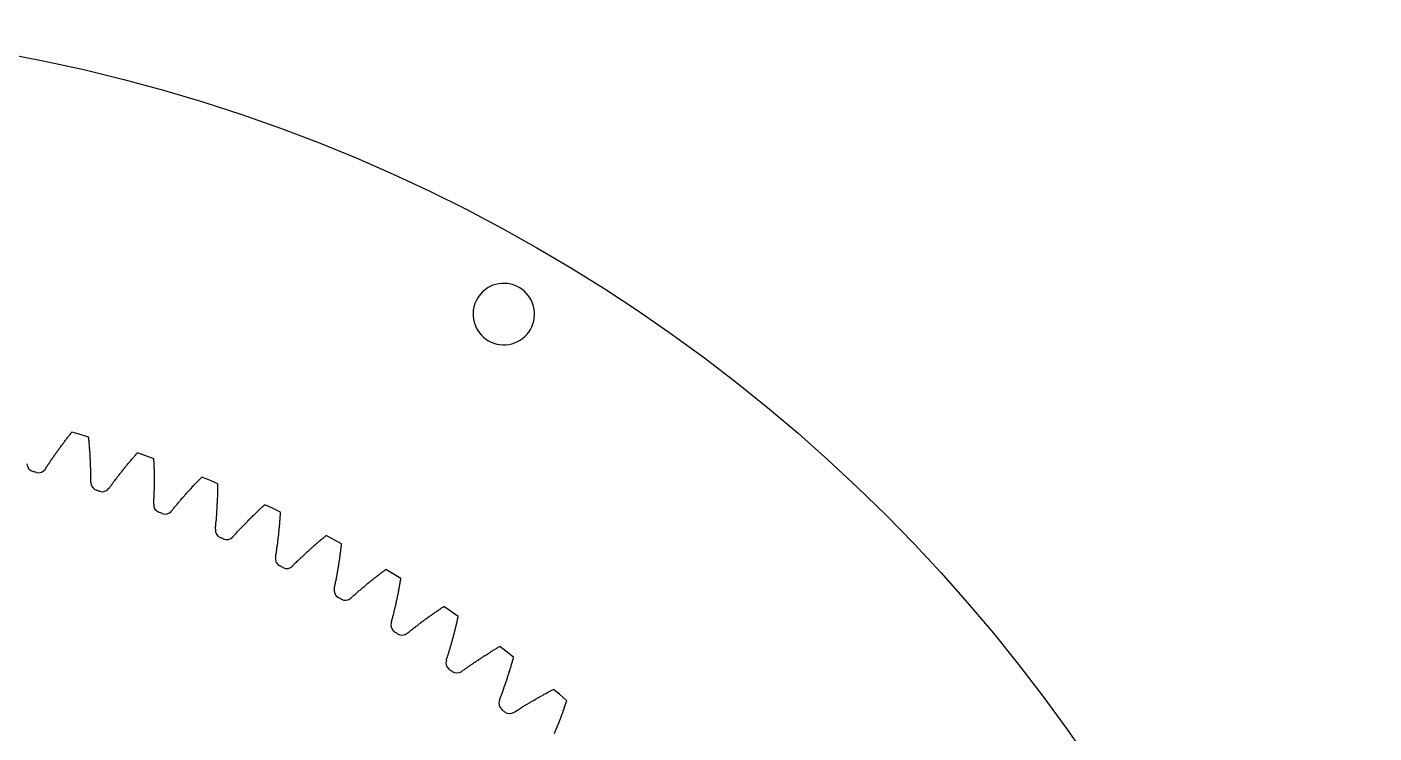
# Model space of a CAD drawing. Header units: inches. Extents: x -337 to 409, y -412 to 336.
# Drawn here: x -175.9 to -66.3, y 278.9 to 336.3 of the extents above; entities that cross this region are included whole.
import ezdxf

# ---------------------------------------------------------------- set-up
doc = ezdxf.new("R2010")
doc.units = ezdxf.units.IN
doc.header["$MEASUREMENT"] = 0

msp = doc.modelspace()

# ---------------------------------------------------------------- linework, layer by layer
at = {"color": 7, "linetype": 'Continuous'}
for p, q in [((-173.05, 302.27), (-173, 302.33)), ((-173, 302.33), (-172.95, 302.39)), ((-172.95, 302.39), (-172.91, 302.45)), ((-172.91, 302.45), (-172.86, 302.51)), ((-172.86, 302.51), (-172.81, 302.57)), ((-172.81, 302.57), (-172.77, 302.63)), ((-172.77, 302.63), (-172.72, 302.7)), ((-172.72, 302.7), (-172.68, 302.76)), ((-172.68, 302.76), (-172.63, 302.82)), ((-172.63, 302.82), (-172.58, 302.88)), ((-172.58, 302.88), (-172.53, 302.94)), ((-172.53, 302.94), (-172.49, 303)), ((-172.49, 303), (-172.44, 303.06)), ((-172.44, 303.06), (-172.39, 303.12)), ((-172.39, 303.12), (-172.34, 303.18)), ((-172.34, 303.18), (-172.3, 303.24)), ((-172.3, 303.24), (-172.25, 303.3)), ((-172.25, 303.3), (-172.2, 303.36)), ((-170.83, 302.88), (-170.84, 302.96)), ((-170.82, 302.81), (-170.83, 302.88)), ((-170.82, 302.73), (-170.82, 302.81)), ((-170.81, 302.65), (-170.82, 302.73)), ((-170.8, 302.58), (-170.81, 302.65)), ((-170.8, 302.5), (-170.8, 302.58)), ((-170.79, 302.42), (-170.8, 302.5)), ((-170.78, 302.35), (-170.79, 302.42)), ((-170.78, 302.27), (-170.78, 302.35)), ((-173.85, 301.14), (-173.8, 301.2)), ((-173.8, 301.2), (-173.76, 301.26)), ((-173.76, 301.26), (-173.72, 301.33)), ((-173.72, 301.33), (-173.67, 301.39)), ((-173.67, 301.39), (-173.63, 301.45)), ((-173.63, 301.45), (-173.59, 301.52)), ((-173.59, 301.52), (-173.54, 301.58)), ((-173.54, 301.58), (-173.5, 301.64)), ((-173.5, 301.64), (-173.45, 301.71)), ((-173.45, 301.71), (-173.41, 301.77)), ((-173.41, 301.77), (-173.36, 301.83)), ((-173.36, 301.83), (-173.32, 301.89)), ((-173.32, 301.89), (-173.27, 301.96)), ((-173.27, 301.96), (-173.23, 302.02)), ((-173.23, 302.02), (-173.18, 302.08)), ((-173.18, 302.08), (-173.14, 302.14)), ((-173.14, 302.14), (-173.09, 302.2)), ((-173.09, 302.2), (-173.05, 302.27)), ((-170.77, 302.19), (-170.78, 302.27)), ((-170.76, 302.12), (-170.77, 302.19)), ((-170.76, 302.04), (-170.76, 302.12)), ((-170.75, 301.96), (-170.76, 302.04)), ((-170.75, 301.89), (-170.75, 301.96)), ((-170.74, 301.81), (-170.75, 301.89)), ((-170.74, 301.73), (-170.74, 301.81)), ((-170.73, 301.66), (-170.74, 301.73)), ((-170.73, 301.58), (-170.73, 301.66)), ((-170.72, 301.5), (-170.73, 301.58)), ((-170.72, 301.43), (-170.72, 301.5)), ((-170.71, 301.35), (-170.72, 301.43)), ((-170.71, 301.27), (-170.71, 301.35)), ((-170.71, 301.19), (-170.71, 301.27)), ((-170.7, 301.12), (-170.71, 301.19)), ((-167.33, 301.15), (-167.28, 301.21)), ((-167.28, 301.21), (-167.23, 301.27)), ((-167.23, 301.27), (-167.18, 301.32)), ((-167.18, 301.32), (-167.13, 301.38)), ((-167.13, 301.38), (-167.08, 301.44)), ((-167.08, 301.44), (-167.03, 301.5)), ((-167.03, 301.5), (-166.98, 301.56)), ((-166.98, 301.56), (-166.93, 301.61)), ((-166.93, 301.61), (-166.87, 301.67)), ((-165.53, 301.12), (-165.53, 301.2)), ((-174.36, 300.37), (-174.32, 300.43)), ((-174.32, 300.43), (-174.27, 300.5)), ((-174.27, 300.5), (-174.23, 300.56)), ((-174.23, 300.56), (-174.19, 300.62)), ((-174.19, 300.62), (-174.15, 300.69)), ((-174.15, 300.69), (-174.11, 300.75)), ((-174.11, 300.75), (-174.06, 300.82)), ((-174.06, 300.82), (-174.02, 300.88)), ((-174.02, 300.88), (-173.98, 300.95)), ((-173.98, 300.95), (-173.93, 301.01)), ((-173.93, 301.01), (-173.89, 301.07)), ((-173.89, 301.07), (-173.85, 301.14)), ((-170.7, 301.04), (-170.7, 301.12)), ((-170.69, 300.96), (-170.7, 301.04)), ((-170.69, 300.89), (-170.69, 300.96)), ((-170.69, 300.81), (-170.69, 300.89)), ((-170.69, 300.73), (-170.69, 300.81)), ((-170.68, 300.66), (-170.69, 300.73)), ((-170.68, 300.58), (-170.68, 300.66)), ((-170.68, 300.5), (-170.68, 300.58)), ((-170.67, 300.43), (-170.68, 300.5)), ((-170.67, 300.35), (-170.67, 300.43)), ((-170.67, 300.27), (-170.67, 300.35)), ((-170.67, 300.19), (-170.67, 300.27)), ((-170.67, 300.12), (-170.67, 300.19)), ((-170.67, 300.04), (-170.67, 300.12)), ((-168.21, 300.08), (-168.16, 300.14)), ((-168.16, 300.14), (-168.11, 300.2)), ((-168.11, 300.2), (-168.07, 300.26)), ((-168.07, 300.26), (-168.02, 300.32)), ((-168.02, 300.32), (-167.97, 300.38)), ((-167.97, 300.38), (-167.92, 300.44)), ((-167.92, 300.44), (-167.87, 300.5)), ((-167.87, 300.5), (-167.82, 300.56)), ((-167.82, 300.56), (-167.78, 300.62)), ((-167.78, 300.62), (-167.73, 300.68)), ((-167.73, 300.68), (-167.68, 300.74)), ((-167.68, 300.74), (-167.63, 300.8)), ((-167.63, 300.8), (-167.58, 300.86)), ((-167.58, 300.86), (-167.53, 300.92)), ((-167.53, 300.92), (-167.48, 300.97)), ((-167.48, 300.97), (-167.43, 301.03)), ((-167.43, 301.03), (-167.38, 301.09)), ((-167.38, 301.09), (-167.33, 301.15)), ((-165.53, 301.04), (-165.53, 301.12)), ((-165.52, 300.97), (-165.53, 301.04)), ((-165.52, 300.89), (-165.52, 300.97)), ((-165.52, 300.81), (-165.52, 300.89)), ((-165.52, 300.74), (-165.52, 300.81)), ((-165.51, 300.66), (-165.52, 300.74)), ((-165.51, 300.58), (-165.51, 300.66)), ((-165.51, 300.51), (-165.51, 300.58)), ((-165.51, 300.43), (-165.51, 300.51)), ((-165.5, 300.35), (-165.51, 300.43)), ((-165.5, 300.27), (-165.5, 300.35)), ((-165.5, 300.2), (-165.5, 300.27)), ((-165.5, 300.12), (-165.5, 300.2)), ((-165.5, 300.04), (-165.5, 300.12)), ((-170.66, 299.96), (-170.67, 300.04)), ((-170.66, 299.89), (-170.66, 299.96)), ((-170.66, 299.81), (-170.66, 299.89)), ((-170.66, 299.73), (-170.66, 299.81)), ((-170.66, 299.66), (-170.66, 299.73)), ((-170.66, 299.58), (-170.66, 299.66)), ((-170.66, 299.5), (-170.66, 299.58)), ((-170.66, 299.43), (-170.66, 299.5)), ((-170.66, 299.35), (-170.66, 299.43)), ((-170.66, 299.27), (-170.66, 299.35)), ((-169.05, 298.98), (-169, 299.04)), ((-169, 299.04), (-168.96, 299.1)), ((-168.96, 299.1), (-168.91, 299.17)), ((-168.91, 299.17), (-168.87, 299.23)), ((-168.87, 299.23), (-168.82, 299.29)), ((-168.82, 299.29), (-168.78, 299.35)), ((-168.78, 299.35), (-168.73, 299.41)), ((-168.73, 299.41), (-168.68, 299.47)), ((-168.68, 299.47), (-168.64, 299.53)), ((-168.64, 299.53), (-168.59, 299.6)), ((-168.59, 299.6), (-168.54, 299.66)), ((-168.54, 299.66), (-168.5, 299.72)), ((-168.5, 299.72), (-168.45, 299.78)), ((-168.45, 299.78), (-168.4, 299.84)), ((-168.4, 299.84), (-168.35, 299.9)), ((-168.35, 299.9), (-168.31, 299.96)), ((-168.31, 299.96), (-168.26, 300.02)), ((-168.26, 300.02), (-168.21, 300.08)), ((-165.5, 299.97), (-165.5, 300.04)), ((-165.5, 299.89), (-165.5, 299.97)), ((-165.5, 299.81), (-165.5, 299.89)), ((-165.5, 299.74), (-165.5, 299.81)), ((-165.5, 299.66), (-165.5, 299.74)), ((-165.49, 299.58), (-165.5, 299.66)), ((-165.5, 299.27), (-165.49, 299.35)), ((-165.5, 299.2), (-165.5, 299.27)), ((-165.5, 299.12), (-165.5, 299.2)), ((-165.5, 299.04), (-165.5, 299.12)), ((-165.5, 298.97), (-165.5, 299.04)), ((-165.49, 299.5), (-165.49, 299.58)), ((-165.49, 299.43), (-165.49, 299.5)), ((-165.49, 299.35), (-165.49, 299.43)), ((-162.34, 298.98), (-162.28, 299.04)), ((-162.28, 299.04), (-162.23, 299.09)), ((-162.23, 299.09), (-162.18, 299.15)), ((-162.18, 299.15), (-162.13, 299.21)), ((-162.13, 299.21), (-162.07, 299.26)), ((-162.07, 299.26), (-162.02, 299.32)), ((-162.02, 299.32), (-161.97, 299.37)), ((-161.97, 299.37), (-161.91, 299.43)), ((-161.91, 299.43), (-161.86, 299.48)), ((-161.86, 299.48), (-161.81, 299.54)), ((-161.81, 299.54), (-161.75, 299.59)), ((-161.75, 299.59), (-161.7, 299.65)), ((-161.7, 299.65), (-161.64, 299.7)), ((-160.33, 299.08), (-160.33, 299.16)), ((-160.33, 299.01), (-160.33, 299.08)), ((-160.33, 298.93), (-160.33, 299.01)), ((-169.18, 298.79), (-169.14, 298.85)), ((-169.14, 298.85), (-169.09, 298.92)), ((-169.09, 298.92), (-169.05, 298.98)), ((-165.53, 297.97), (-165.52, 298.04)), ((-165.53, 297.89), (-165.53, 297.97)), ((-165.52, 298.27), (-165.51, 298.35)), ((-165.52, 298.2), (-165.52, 298.27)), ((-165.52, 298.12), (-165.52, 298.2)), ((-165.52, 298.04), (-165.52, 298.12)), ((-165.51, 298.58), (-165.5, 298.66)), ((-165.51, 298.5), (-165.51, 298.58)), ((-165.51, 298.43), (-165.51, 298.5)), ((-165.51, 298.35), (-165.51, 298.43)), ((-165.5, 298.89), (-165.5, 298.97)), ((-165.5, 298.81), (-165.5, 298.89)), ((-165.5, 298.74), (-165.5, 298.81)), ((-165.5, 298.66), (-165.5, 298.74)), ((-163.36, 297.84), (-163.31, 297.9)), ((-163.31, 297.9), (-163.26, 297.95)), ((-163.26, 297.95), (-163.21, 298.01)), ((-163.21, 298.01), (-163.16, 298.07)), ((-163.16, 298.07), (-163.11, 298.13)), ((-163.11, 298.13), (-163.06, 298.19)), ((-163.06, 298.19), (-163.01, 298.24)), ((-163.01, 298.24), (-162.96, 298.3)), ((-162.96, 298.3), (-162.91, 298.36)), ((-162.91, 298.36), (-162.86, 298.42)), ((-162.86, 298.42), (-162.81, 298.47)), ((-162.81, 298.47), (-162.75, 298.53)), ((-162.75, 298.53), (-162.7, 298.59)), ((-162.7, 298.59), (-162.65, 298.64)), ((-162.65, 298.64), (-162.6, 298.7)), ((-162.6, 298.7), (-162.55, 298.76)), ((-162.55, 298.76), (-162.49, 298.81)), ((-162.49, 298.81), (-162.44, 298.87)), ((-162.44, 298.87), (-162.39, 298.93)), ((-162.39, 298.93), (-162.34, 298.98)), ((-160.36, 298.01), (-160.35, 298.08)), ((-160.36, 297.93), (-160.36, 298.01)), ((-160.36, 297.85), (-160.36, 297.93)), ((-160.35, 298.24), (-160.34, 298.31)), ((-160.35, 298.16), (-160.35, 298.24)), ((-160.35, 298.08), (-160.35, 298.16)), ((-160.34, 298.7), (-160.33, 298.77)), ((-160.34, 298.62), (-160.34, 298.7)), ((-160.34, 298.54), (-160.34, 298.62)), ((-160.34, 298.47), (-160.34, 298.54)), ((-160.34, 298.39), (-160.34, 298.47)), ((-160.34, 298.31), (-160.34, 298.39)), ((-160.33, 298.85), (-160.33, 298.93)), ((-160.33, 298.77), (-160.33, 298.85)), ((-165.55, 297.58), (-165.54, 297.66)), ((-165.55, 297.5), (-165.55, 297.58)), ((-165.54, 297.74), (-165.53, 297.81)), ((-165.54, 297.66), (-165.54, 297.74)), ((-165.53, 297.81), (-165.53, 297.89)), ((-164.1, 296.95), (-164.05, 297.01)), ((-164.05, 297.01), (-164, 297.07)), ((-164, 297.07), (-163.96, 297.13)), ((-163.96, 297.13), (-163.91, 297.19)), ((-163.91, 297.19), (-163.86, 297.25)), ((-163.86, 297.25), (-163.81, 297.31)), ((-163.81, 297.31), (-163.76, 297.37)), ((-163.76, 297.37), (-163.71, 297.43)), ((-163.71, 297.43), (-163.66, 297.48)), ((-163.66, 297.48), (-163.61, 297.54)), ((-163.61, 297.54), (-163.56, 297.6)), ((-163.56, 297.6), (-163.51, 297.66)), ((-163.51, 297.66), (-163.46, 297.72)), ((-163.46, 297.72), (-163.41, 297.78)), ((-163.41, 297.78), (-163.36, 297.84)), ((-160.42, 296.85), (-160.41, 296.93)), ((-160.42, 296.78), (-160.42, 296.85)), ((-160.41, 297.01), (-160.4, 297.08)), ((-160.41, 296.93), (-160.41, 297.01)), ((-160.4, 297.16), (-160.39, 297.24)), ((-160.4, 297.08), (-160.4, 297.16)), ((-160.39, 297.31), (-160.38, 297.39)), ((-160.39, 297.24), (-160.39, 297.31)), ((-160.38, 297.54), (-160.37, 297.62)), ((-160.38, 297.47), (-160.38, 297.54)), ((-160.38, 297.39), (-160.38, 297.47)), ((-160.37, 297.7), (-160.36, 297.77)), ((-160.37, 297.62), (-160.37, 297.7)), ((-160.36, 297.77), (-160.36, 297.85)), ((-157.25, 296.78), (-157.2, 296.83)), ((-157.2, 296.83), (-157.14, 296.89)), ((-157.14, 296.89), (-157.09, 296.94)), ((-157.09, 296.94), (-157.03, 296.99)), ((-157.03, 296.99), (-156.97, 297.05)), ((-156.97, 297.05), (-156.92, 297.1)), ((-156.92, 297.1), (-156.86, 297.15)), ((-156.86, 297.15), (-156.81, 297.2)), ((-156.81, 297.2), (-156.75, 297.26)), ((-156.75, 297.26), (-156.69, 297.31)), ((-156.69, 297.31), (-156.64, 297.36)), ((-156.64, 297.36), (-156.58, 297.41)), ((-156.58, 297.41), (-156.52, 297.46)), ((-155.24, 296.78), (-155.24, 296.85)), ((-160.52, 295.7), (-160.51, 295.78)), ((-160.51, 295.78), (-160.5, 295.86)), ((-160.5, 295.86), (-160.49, 295.93)), ((-160.49, 296.01), (-160.48, 296.09)), ((-160.49, 295.93), (-160.49, 296.01)), ((-160.48, 296.09), (-160.47, 296.16)), ((-160.47, 296.16), (-160.46, 296.24)), ((-160.46, 296.32), (-160.45, 296.39)), ((-160.46, 296.24), (-160.46, 296.32)), ((-160.45, 296.39), (-160.44, 296.47)), ((-160.44, 296.55), (-160.43, 296.62)), ((-160.44, 296.47), (-160.44, 296.55)), ((-160.43, 296.7), (-160.42, 296.78)), ((-160.43, 296.62), (-160.43, 296.7)), ((-158.34, 295.69), (-158.29, 295.75)), ((-158.29, 295.75), (-158.23, 295.8)), ((-158.23, 295.8), (-158.18, 295.86)), ((-158.18, 295.86), (-158.13, 295.91)), ((-158.13, 295.91), (-158.07, 295.97)), ((-158.07, 295.97), (-158.02, 296.02)), ((-158.02, 296.02), (-157.96, 296.08)), ((-157.96, 296.08), (-157.91, 296.13)), ((-157.91, 296.13), (-157.86, 296.19)), ((-157.86, 296.19), (-157.8, 296.24)), ((-157.8, 296.24), (-157.75, 296.3)), ((-157.75, 296.3), (-157.69, 296.35)), ((-157.69, 296.35), (-157.64, 296.4)), ((-157.64, 296.4), (-157.58, 296.46)), ((-157.58, 296.46), (-157.53, 296.51)), ((-157.53, 296.51), (-157.47, 296.57)), ((-157.47, 296.57), (-157.42, 296.62)), ((-157.42, 296.62), (-157.36, 296.67)), ((-157.36, 296.67), (-157.31, 296.73)), ((-157.31, 296.73), (-157.25, 296.78)), ((-155.33, 295.7), (-155.32, 295.78)), ((-155.32, 295.78), (-155.31, 295.85)), ((-155.31, 295.93), (-155.3, 296.01)), ((-155.31, 295.85), (-155.31, 295.93)), ((-155.3, 296.01), (-155.29, 296.08)), ((-155.29, 296.16), (-155.28, 296.24)), ((-155.29, 296.08), (-155.29, 296.16)), ((-155.28, 296.32), (-155.27, 296.39)), ((-155.28, 296.24), (-155.28, 296.32)), ((-155.27, 296.39), (-155.26, 296.47)), ((-155.26, 296.55), (-155.25, 296.62)), ((-155.26, 296.47), (-155.26, 296.55)), ((-155.25, 296.7), (-155.24, 296.78)), ((-155.25, 296.62), (-155.25, 296.7)), ((-160.54, 295.47), (-160.53, 295.55)), ((-160.53, 295.55), (-160.52, 295.63)), ((-160.52, 295.63), (-160.52, 295.7)), ((-159.12, 294.84), (-159.07, 294.9)), ((-159.07, 294.9), (-159.02, 294.96)), ((-159.02, 294.96), (-158.97, 295.01)), ((-158.97, 295.01), (-158.92, 295.07)), ((-158.92, 295.07), (-158.86, 295.13)), ((-158.86, 295.13), (-158.81, 295.18)), ((-158.81, 295.18), (-158.76, 295.24)), ((-158.76, 295.24), (-158.71, 295.3)), ((-158.71, 295.3), (-158.66, 295.35)), ((-158.66, 295.35), (-158.6, 295.41)), ((-158.6, 295.41), (-158.55, 295.47)), ((-158.55, 295.47), (-158.5, 295.52)), ((-158.5, 295.52), (-158.45, 295.58)), ((-158.45, 295.58), (-158.39, 295.63)), ((-158.39, 295.63), (-158.34, 295.69)), ((-155.45, 294.55), (-155.44, 294.63)), ((-155.44, 294.63), (-155.43, 294.71)), ((-155.43, 294.71), (-155.42, 294.78)), ((-155.42, 294.78), (-155.41, 294.86)), ((-155.41, 294.86), (-155.4, 294.94)), ((-155.4, 294.94), (-155.39, 295.01)), ((-155.39, 295.09), (-155.38, 295.17)), ((-155.39, 295.01), (-155.39, 295.09)), ((-155.38, 295.17), (-155.37, 295.24)), ((-155.37, 295.24), (-155.36, 295.32)), ((-155.36, 295.32), (-155.35, 295.39)), ((-155.35, 295.47), (-155.34, 295.55)), ((-155.35, 295.39), (-155.35, 295.47)), ((-155.34, 295.55), (-155.33, 295.62)), ((-155.33, 295.62), (-155.33, 295.7)), ((-152, 294.57), (-151.94, 294.62)), ((-151.94, 294.62), (-151.88, 294.67)), ((-151.88, 294.67), (-151.82, 294.72)), ((-151.82, 294.72), (-151.76, 294.76)), ((-151.76, 294.76), (-151.7, 294.81)), ((-151.7, 294.81), (-151.65, 294.86)), ((-151.65, 294.86), (-151.59, 294.91)), ((-151.59, 294.91), (-151.53, 294.96)), ((-155.59, 293.49), (-155.58, 293.56)), ((-155.58, 293.56), (-155.57, 293.64)), ((-155.57, 293.64), (-155.56, 293.71)), ((-155.56, 293.71), (-155.55, 293.79)), ((-155.55, 293.79), (-155.54, 293.87)), ((-155.54, 293.87), (-155.53, 293.94)), ((-155.53, 293.94), (-155.52, 294.02)), ((-155.52, 294.02), (-155.51, 294.1)), ((-155.51, 294.1), (-155.5, 294.17)), ((-155.5, 294.17), (-155.48, 294.25)), ((-155.48, 294.25), (-155.47, 294.32)), ((-155.47, 294.4), (-155.46, 294.48)), ((-155.47, 294.32), (-155.47, 294.4)), ((-155.46, 294.48), (-155.45, 294.55)), ((-153.21, 293.49), (-153.15, 293.55)), ((-153.15, 293.55), (-153.1, 293.6)), ((-153.1, 293.6), (-153.04, 293.65)), ((-153.04, 293.65), (-152.98, 293.7)), ((-152.98, 293.7), (-152.92, 293.75)), ((-152.92, 293.75), (-152.87, 293.81)), ((-152.87, 293.81), (-152.81, 293.86)), ((-152.81, 293.86), (-152.75, 293.91)), ((-152.75, 293.91), (-152.7, 293.96)), ((-152.7, 293.96), (-152.64, 294.01)), ((-152.64, 294.01), (-152.58, 294.06)), ((-152.58, 294.06), (-152.52, 294.11)), ((-152.52, 294.11), (-152.47, 294.16)), ((-152.47, 294.16), (-152.41, 294.21)), ((-152.41, 294.21), (-152.35, 294.27)), ((-152.35, 294.27), (-152.29, 294.32)), ((-152.29, 294.32), (-152.23, 294.37)), ((-152.23, 294.37), (-152.17, 294.42)), ((-152.17, 294.42), (-152.12, 294.47)), ((-152.12, 294.47), (-152.06, 294.52)), ((-152.06, 294.52), (-152, 294.57)), ((-150.38, 293.44), (-150.37, 293.52)), ((-150.37, 293.52), (-150.36, 293.59)), ((-150.36, 293.59), (-150.35, 293.67)), ((-150.35, 293.67), (-150.34, 293.75)), ((-150.34, 293.75), (-150.33, 293.82)), ((-150.33, 293.82), (-150.32, 293.9)), ((-150.32, 293.9), (-150.31, 293.98)), ((-150.31, 293.98), (-150.3, 294.05)), ((-150.3, 294.05), (-150.29, 294.13)), ((-150.29, 294.21), (-150.28, 294.28)), ((-150.29, 294.13), (-150.29, 294.21)), ((-155.64, 293.18), (-155.63, 293.26)), ((-155.63, 293.26), (-155.62, 293.33)), ((-155.62, 293.33), (-155.61, 293.41)), ((-155.61, 293.41), (-155.59, 293.49)), ((-154.26, 292.48), (-154.2, 292.53)), ((-154.2, 292.53), (-154.15, 292.59)), ((-154.15, 292.59), (-154.1, 292.64)), ((-154.1, 292.64), (-154.04, 292.7)), ((-154.04, 292.7), (-153.99, 292.75)), ((-153.99, 292.75), (-153.93, 292.8)), ((-153.93, 292.8), (-153.88, 292.86)), ((-153.88, 292.86), (-153.82, 292.91)), ((-153.82, 292.91), (-153.77, 292.96)), ((-153.77, 292.96), (-153.71, 293.02)), ((-153.71, 293.02), (-153.66, 293.07)), ((-153.66, 293.07), (-153.6, 293.13)), ((-153.6, 293.13), (-153.55, 293.18)), ((-153.55, 293.18), (-153.49, 293.23)), ((-153.49, 293.23), (-153.43, 293.28)), ((-153.43, 293.28), (-153.38, 293.34)), ((-153.38, 293.34), (-153.32, 293.39)), ((-153.32, 293.39), (-153.26, 293.44)), ((-153.26, 293.44), (-153.21, 293.49)), ((-150.54, 292.38), (-150.53, 292.45)), ((-150.53, 292.45), (-150.51, 292.53)), ((-150.51, 292.53), (-150.5, 292.6)), ((-150.5, 292.6), (-150.49, 292.68)), ((-150.49, 292.68), (-150.48, 292.76)), ((-150.48, 292.76), (-150.47, 292.83)), ((-150.47, 292.83), (-150.46, 292.91)), ((-150.46, 292.91), (-150.44, 292.98)), ((-150.44, 292.98), (-150.43, 293.06)), ((-150.43, 293.06), (-150.42, 293.14)), ((-150.42, 293.14), (-150.41, 293.21)), ((-150.41, 293.21), (-150.4, 293.29)), ((-150.4, 293.29), (-150.39, 293.37)), ((-150.39, 293.37), (-150.38, 293.44)), ((-150.73, 291.32), (-150.72, 291.39)), ((-150.72, 291.39), (-150.7, 291.47)), ((-150.7, 291.47), (-150.69, 291.54)), ((-150.69, 291.54), (-150.67, 291.62)), ((-150.67, 291.62), (-150.66, 291.69)), ((-150.66, 291.69), (-150.64, 291.77)), ((-150.64, 291.77), (-150.63, 291.85)), ((-150.63, 291.85), (-150.62, 291.92)), ((-150.62, 291.92), (-150.6, 292)), ((-150.6, 292), (-150.59, 292.07)), ((-150.59, 292.07), (-150.58, 292.15)), ((-150.58, 292.15), (-150.56, 292.22)), ((-150.56, 292.22), (-150.55, 292.3)), ((-150.55, 292.3), (-150.54, 292.38)), ((-147.83, 291.31), (-147.77, 291.36)), ((-147.77, 291.36), (-147.71, 291.4)), ((-147.71, 291.4), (-147.65, 291.45)), ((-147.65, 291.45), (-147.59, 291.5)), ((-147.59, 291.5), (-147.53, 291.55)), ((-147.53, 291.55), (-147.47, 291.59)), ((-147.47, 291.59), (-147.4, 291.64)), ((-147.4, 291.64), (-147.34, 291.69)), ((-147.34, 291.69), (-147.28, 291.74)), ((-147.28, 291.74), (-147.22, 291.78)), ((-147.22, 291.78), (-147.16, 291.83)), ((-147.16, 291.83), (-147.1, 291.88)), ((-147.1, 291.88), (-147.04, 291.92)), ((-147.04, 291.92), (-146.98, 291.97)), ((-146.98, 291.97), (-146.92, 292.02)), ((-146.92, 292.02), (-146.85, 292.06)), ((-146.85, 292.06), (-146.79, 292.11)), ((-146.79, 292.11), (-146.73, 292.15)), ((-146.73, 292.15), (-146.67, 292.2)), ((-145.48, 291.3), (-145.47, 291.38)), ((-145.47, 291.38), (-145.46, 291.46)), ((-150.87, 290.64), (-150.86, 290.71)), ((-150.86, 290.71), (-150.84, 290.79)), ((-150.84, 290.79), (-150.82, 290.86)), ((-150.82, 290.86), (-150.81, 290.94)), ((-150.81, 290.94), (-150.79, 291.01)), ((-150.79, 291.01), (-150.78, 291.09)), ((-150.78, 291.09), (-150.76, 291.17)), ((-150.76, 291.17), (-150.75, 291.24)), ((-150.75, 291.24), (-150.73, 291.32)), ((-149.13, 290.22), (-149.07, 290.27)), ((-149.07, 290.27), (-149.01, 290.32)), ((-149.01, 290.32), (-148.95, 290.37)), ((-148.95, 290.37), (-148.89, 290.42)), ((-148.89, 290.42), (-148.84, 290.47)), ((-148.84, 290.47), (-148.78, 290.52)), ((-148.78, 290.52), (-148.72, 290.57)), ((-148.72, 290.57), (-148.66, 290.62)), ((-148.66, 290.62), (-148.6, 290.67)), ((-148.6, 290.67), (-148.54, 290.72)), ((-148.54, 290.72), (-148.48, 290.77)), ((-148.48, 290.77), (-148.42, 290.82)), ((-148.42, 290.82), (-148.37, 290.87)), ((-148.37, 290.87), (-148.31, 290.92)), ((-148.31, 290.92), (-148.25, 290.97)), ((-148.25, 290.97), (-148.19, 291.02)), ((-148.19, 291.02), (-148.13, 291.07)), ((-148.13, 291.07), (-148.07, 291.12)), ((-148.07, 291.12), (-148.01, 291.16)), ((-148.01, 291.16), (-147.95, 291.21)), ((-147.95, 291.21), (-147.89, 291.26)), ((-147.89, 291.26), (-147.83, 291.31)), ((-145.69, 290.17), (-145.68, 290.24)), ((-145.68, 290.24), (-145.66, 290.32)), ((-145.66, 290.32), (-145.65, 290.4)), ((-145.65, 290.4), (-145.63, 290.47)), ((-145.63, 290.47), (-145.62, 290.55)), ((-145.62, 290.55), (-145.6, 290.62)), ((-145.6, 290.62), (-145.59, 290.7)), ((-145.59, 290.7), (-145.57, 290.77)), ((-145.57, 290.77), (-145.56, 290.85)), ((-145.56, 290.85), (-145.55, 290.92)), ((-145.55, 290.92), (-145.53, 291)), ((-145.53, 291), (-145.52, 291.08)), ((-145.52, 291.08), (-145.51, 291.15)), ((-145.51, 291.15), (-145.49, 291.23)), ((-145.49, 291.23), (-145.48, 291.3)), ((-149.53, 289.86), (-149.47, 289.91)), ((-149.47, 289.91), (-149.41, 289.96)), ((-149.41, 289.96), (-149.36, 290.02)), ((-149.36, 290.02), (-149.3, 290.07)), ((-149.3, 290.07), (-149.24, 290.12)), ((-149.24, 290.12), (-149.18, 290.17)), ((-149.18, 290.17), (-149.13, 290.22)), ((-145.92, 289.12), (-145.9, 289.19)), ((-145.9, 289.19), (-145.88, 289.27)), ((-145.88, 289.27), (-145.87, 289.34)), ((-145.87, 289.34), (-145.85, 289.42)), ((-145.85, 289.42), (-145.83, 289.49)), ((-145.83, 289.49), (-145.82, 289.57)), ((-145.82, 289.57), (-145.8, 289.64)), ((-145.8, 289.64), (-145.78, 289.72)), ((-145.78, 289.72), (-145.77, 289.79)), ((-145.77, 289.79), (-145.75, 289.87)), ((-145.75, 289.87), (-145.74, 289.94)), ((-145.74, 289.94), (-145.72, 290.02)), ((-145.72, 290.02), (-145.71, 290.09)), ((-145.71, 290.09), (-145.69, 290.17)), ((-142.09, 289.1), (-142.03, 289.14)), ((-142.03, 289.14), (-141.96, 289.19)), ((-146.2, 288), (-146.18, 288.07)), ((-146.18, 288.07), (-146.16, 288.14)), ((-146.16, 288.14), (-146.14, 288.22)), ((-146.14, 288.22), (-146.12, 288.29)), ((-146.12, 288.29), (-146.1, 288.37)), ((-146.1, 288.37), (-146.08, 288.44)), ((-146.08, 288.44), (-146.06, 288.52)), ((-146.06, 288.52), (-146.04, 288.59)), ((-146.04, 288.59), (-146.03, 288.67)), ((-146.03, 288.67), (-146.01, 288.74)), ((-146.01, 288.74), (-145.99, 288.82)), ((-145.99, 288.82), (-145.97, 288.89)), ((-145.97, 288.89), (-145.95, 288.97)), ((-145.95, 288.97), (-145.94, 289.04)), ((-145.94, 289.04), (-145.92, 289.12)), ((-143.66, 288), (-143.6, 288.04)), ((-143.6, 288.04), (-143.54, 288.09)), ((-143.54, 288.09), (-143.48, 288.13)), ((-143.48, 288.13), (-143.42, 288.18)), ((-143.42, 288.18), (-143.35, 288.22)), ((-143.35, 288.22), (-143.29, 288.27)), ((-143.29, 288.27), (-143.23, 288.31)), ((-143.23, 288.31), (-143.17, 288.36)), ((-143.17, 288.36), (-143.1, 288.4)), ((-143.1, 288.4), (-143.04, 288.45)), ((-143.04, 288.45), (-142.98, 288.49)), ((-142.98, 288.49), (-142.91, 288.54)), ((-142.91, 288.54), (-142.85, 288.58)), ((-142.85, 288.58), (-142.79, 288.62)), ((-142.79, 288.62), (-142.73, 288.67)), ((-142.73, 288.67), (-142.66, 288.71)), ((-142.66, 288.71), (-142.6, 288.76)), ((-142.6, 288.76), (-142.54, 288.8)), ((-142.54, 288.8), (-142.47, 288.84)), ((-142.47, 288.84), (-142.41, 288.89)), ((-142.41, 288.89), (-142.34, 288.93)), ((-142.34, 288.93), (-142.28, 288.97)), ((-142.28, 288.97), (-142.22, 289.02)), ((-142.22, 289.02), (-142.15, 289.06)), ((-142.15, 289.06), (-142.09, 289.1)), ((-140.87, 288.01), (-140.86, 288.08)), ((-140.86, 288.08), (-140.84, 288.16)), ((-140.84, 288.16), (-140.82, 288.23)), ((-140.82, 288.23), (-140.81, 288.31)), ((-140.81, 288.31), (-140.79, 288.38)), ((-146.24, 287.85), (-146.22, 287.92)), ((-146.22, 287.92), (-146.2, 288)), ((-144.94, 287), (-144.88, 287.05)), ((-144.88, 287.05), (-144.82, 287.1)), ((-144.82, 287.1), (-144.76, 287.15)), ((-144.76, 287.15), (-144.7, 287.2)), ((-144.7, 287.2), (-144.64, 287.24)), ((-144.64, 287.24), (-144.58, 287.29)), ((-144.58, 287.29), (-144.52, 287.34)), ((-144.52, 287.34), (-144.46, 287.39)), ((-144.46, 287.39), (-144.4, 287.44)), ((-144.4, 287.44), (-144.34, 287.48)), ((-144.34, 287.48), (-144.28, 287.53)), ((-144.28, 287.53), (-144.22, 287.58)), ((-144.22, 287.58), (-144.15, 287.62)), ((-144.15, 287.62), (-144.09, 287.67)), ((-144.09, 287.67), (-144.03, 287.72)), ((-144.03, 287.72), (-143.97, 287.76)), ((-143.97, 287.76), (-143.91, 287.81)), ((-143.91, 287.81), (-143.85, 287.86)), ((-143.85, 287.86), (-143.79, 287.9)), ((-143.79, 287.9), (-143.73, 287.95)), ((-143.73, 287.95), (-143.66, 288)), ((-141.15, 286.88), (-141.13, 286.96)), ((-141.13, 286.96), (-141.11, 287.03)), ((-141.11, 287.03), (-141.09, 287.11)), ((-141.09, 287.11), (-141.07, 287.18)), ((-141.07, 287.18), (-141.05, 287.26)), ((-141.05, 287.26), (-141.03, 287.33)), ((-141.03, 287.33), (-141.02, 287.41)), ((-141.02, 287.41), (-141, 287.48)), ((-141, 287.48), (-140.98, 287.56)), ((-140.98, 287.56), (-140.96, 287.63)), ((-140.96, 287.63), (-140.94, 287.71)), ((-140.94, 287.71), (-140.93, 287.78)), ((-140.93, 287.78), (-140.91, 287.86)), ((-140.91, 287.86), (-140.89, 287.93)), ((-140.89, 287.93), (-140.87, 288.01)), ((-141.44, 285.85), (-141.42, 285.92)), ((-141.42, 285.92), (-141.4, 285.99)), ((-141.4, 285.99), (-141.37, 286.07)), ((-141.37, 286.07), (-141.35, 286.14)), ((-141.35, 286.14), (-141.33, 286.22)), ((-141.33, 286.22), (-141.31, 286.29)), ((-141.31, 286.29), (-141.29, 286.36)), ((-141.29, 286.36), (-141.27, 286.44)), ((-141.27, 286.44), (-141.25, 286.51)), ((-141.25, 286.51), (-141.23, 286.59)), ((-141.23, 286.59), (-141.21, 286.66)), ((-141.21, 286.66), (-141.19, 286.74)), ((-141.19, 286.74), (-141.17, 286.81)), ((-141.17, 286.81), (-141.15, 286.88)), ((-137.62, 285.81), (-137.55, 285.85)), ((-137.55, 285.85), (-137.48, 285.89)), ((-137.48, 285.89), (-137.42, 285.93)), ((-141.76, 284.82), (-141.74, 284.89)), ((-141.74, 284.89), (-141.71, 284.96)), ((-141.71, 284.96), (-141.69, 285.04)), ((-141.69, 285.04), (-141.67, 285.11)), ((-141.67, 285.11), (-141.64, 285.18)), ((-141.64, 285.18), (-141.62, 285.26)), ((-141.62, 285.26), (-141.6, 285.33)), ((-141.6, 285.33), (-141.57, 285.4)), ((-141.57, 285.4), (-141.55, 285.48)), ((-141.55, 285.48), (-141.53, 285.55)), ((-141.53, 285.55), (-141.5, 285.63)), ((-141.5, 285.63), (-141.48, 285.7)), ((-141.48, 285.7), (-141.46, 285.77)), ((-141.46, 285.77), (-141.44, 285.85)), ((-139.31, 284.75), (-139.24, 284.79)), ((-139.24, 284.79), (-139.18, 284.83)), ((-139.18, 284.83), (-139.12, 284.87)), ((-139.12, 284.87), (-139.05, 284.92)), ((-139.05, 284.92), (-138.99, 284.96)), ((-138.99, 284.96), (-138.92, 285)), ((-138.92, 285), (-138.86, 285.04)), ((-138.86, 285.04), (-138.79, 285.08)), ((-138.79, 285.08), (-138.73, 285.13)), ((-138.73, 285.13), (-138.66, 285.17)), ((-138.66, 285.17), (-138.6, 285.21)), ((-138.6, 285.21), (-138.53, 285.25)), ((-138.53, 285.25), (-138.47, 285.29)), ((-138.47, 285.29), (-138.4, 285.33)), ((-138.4, 285.33), (-138.34, 285.37)), ((-138.34, 285.37), (-138.27, 285.41)), ((-138.27, 285.41), (-138.21, 285.45)), ((-138.21, 285.45), (-138.14, 285.49)), ((-138.14, 285.49), (-138.08, 285.54)), ((-138.08, 285.54), (-138.01, 285.58)), ((-138.01, 285.58), (-137.95, 285.62)), ((-137.95, 285.62), (-137.88, 285.66)), ((-137.88, 285.66), (-137.81, 285.7)), ((-137.81, 285.7), (-137.75, 285.74)), ((-137.75, 285.74), (-137.68, 285.77)), ((-137.68, 285.77), (-137.62, 285.81)), ((-136.39, 284.7), (-136.37, 284.77)), ((-136.37, 284.77), (-136.35, 284.84)), ((-136.35, 284.84), (-136.33, 284.92)), ((-136.33, 284.92), (-136.31, 284.99)), ((-136.31, 284.99), (-136.29, 285.07)), ((-140.5, 283.91), (-140.44, 283.95)), ((-140.44, 283.95), (-140.38, 284)), ((-140.38, 284), (-140.32, 284.04)), ((-140.32, 284.04), (-140.26, 284.09)), ((-140.26, 284.09), (-140.19, 284.13)), ((-140.19, 284.13), (-140.13, 284.18)), ((-140.13, 284.18), (-140.07, 284.22)), ((-140.07, 284.22), (-140.01, 284.27)), ((-140.01, 284.27), (-139.94, 284.31)), ((-139.94, 284.31), (-139.88, 284.35)), ((-139.88, 284.35), (-139.82, 284.4)), ((-139.82, 284.4), (-139.75, 284.44)), ((-139.75, 284.44), (-139.69, 284.49)), ((-139.69, 284.49), (-139.63, 284.53)), ((-139.63, 284.53), (-139.56, 284.57)), ((-139.56, 284.57), (-139.5, 284.62)), ((-139.5, 284.62), (-139.44, 284.66)), ((-139.44, 284.66), (-139.37, 284.7)), ((-139.37, 284.7), (-139.31, 284.75)), ((-136.73, 283.59), (-136.7, 283.66)), ((-136.7, 283.66), (-136.68, 283.74)), ((-136.68, 283.74), (-136.66, 283.81)), ((-136.66, 283.81), (-136.64, 283.88)), ((-136.64, 283.88), (-136.61, 283.96)), ((-136.61, 283.96), (-136.59, 284.03)), ((-136.59, 284.03), (-136.57, 284.1)), ((-136.57, 284.1), (-136.55, 284.18)), ((-136.55, 284.18), (-136.52, 284.25)), ((-136.52, 284.25), (-136.5, 284.33)), ((-136.5, 284.33), (-136.48, 284.4)), ((-136.48, 284.4), (-136.46, 284.47)), ((-136.46, 284.47), (-136.44, 284.55)), ((-136.44, 284.55), (-136.41, 284.62)), ((-136.41, 284.62), (-136.39, 284.7)), ((-137.1, 282.5), (-137.07, 282.57)), ((-137.07, 282.57), (-137.05, 282.64)), ((-137.05, 282.64), (-137.02, 282.71)), ((-137.02, 282.71), (-136.99, 282.79)), ((-136.99, 282.79), (-136.97, 282.86)), ((-136.97, 282.86), (-136.94, 282.93)), ((-136.94, 282.93), (-136.92, 283.01)), ((-136.92, 283.01), (-136.9, 283.08)), ((-136.9, 283.08), (-136.87, 283.15)), ((-136.87, 283.15), (-136.85, 283.22)), ((-136.85, 283.22), (-136.82, 283.3)), ((-136.82, 283.3), (-136.8, 283.37)), ((-136.8, 283.37), (-136.78, 283.44)), ((-136.78, 283.44), (-136.75, 283.52)), ((-136.75, 283.52), (-136.73, 283.59)), ((-137.45, 281.56), (-137.42, 281.63)), ((-137.42, 281.63), (-137.39, 281.7)), ((-137.39, 281.7), (-137.36, 281.77)), ((-137.36, 281.77), (-137.34, 281.85)), ((-137.34, 281.85), (-137.31, 281.92)), ((-137.31, 281.92), (-137.28, 281.99)), ((-137.28, 281.99), (-137.25, 282.06)), ((-137.25, 282.06), (-137.23, 282.13)), ((-137.23, 282.13), (-137.2, 282.21)), ((-137.2, 282.21), (-137.18, 282.28)), ((-137.18, 282.28), (-137.15, 282.35)), ((-137.15, 282.35), (-137.12, 282.42)), ((-137.12, 282.42), (-137.1, 282.5)), ((-134.87, 281.44), (-134.8, 281.48)), ((-134.8, 281.48), (-134.74, 281.52)), ((-134.74, 281.52), (-134.67, 281.55)), ((-134.67, 281.55), (-134.6, 281.59)), ((-134.6, 281.59), (-134.54, 281.63)), ((-134.54, 281.63), (-134.47, 281.67)), ((-134.47, 281.67), (-134.4, 281.71)), ((-134.4, 281.71), (-134.34, 281.75)), ((-134.34, 281.75), (-134.27, 281.78)), ((-134.27, 281.78), (-134.2, 281.82)), ((-134.2, 281.82), (-134.13, 281.86)), ((-134.13, 281.86), (-134.07, 281.9)), ((-134.07, 281.9), (-134, 281.93)), ((-134, 281.93), (-133.93, 281.97)), ((-133.93, 281.97), (-133.87, 282.01)), ((-133.87, 282.01), (-133.8, 282.05)), ((-133.8, 282.05), (-133.73, 282.08)), ((-133.73, 282.08), (-133.66, 282.12)), ((-133.66, 282.12), (-133.6, 282.16)), ((-133.6, 282.16), (-133.53, 282.19)), ((-133.53, 282.19), (-133.46, 282.23)), ((-133.46, 282.23), (-133.39, 282.26)), ((-133.39, 282.26), (-133.32, 282.3)), ((-133.32, 282.3), (-133.26, 282.34)), ((-133.26, 282.34), (-133.19, 282.37)), ((-133.19, 282.37), (-133.12, 282.41)), ((-133.12, 282.41), (-133.05, 282.44)), ((-131.99, 281.45), (-131.97, 281.52)), ((-136.24, 280.58), (-136.18, 280.62)), ((-136.18, 280.62), (-136.11, 280.67)), ((-136.11, 280.67), (-136.05, 280.71)), ((-136.05, 280.71), (-135.98, 280.75)), ((-135.98, 280.75), (-135.92, 280.79)), ((-135.92, 280.79), (-135.85, 280.83)), ((-135.85, 280.83), (-135.79, 280.87)), ((-135.79, 280.87), (-135.72, 280.92)), ((-135.72, 280.92), (-135.66, 280.96)), ((-135.66, 280.96), (-135.59, 281)), ((-135.59, 281), (-135.53, 281.04)), ((-135.53, 281.04), (-135.46, 281.08)), ((-135.46, 281.08), (-135.4, 281.12)), ((-135.4, 281.12), (-135.33, 281.16)), ((-135.33, 281.16), (-135.26, 281.2)), ((-135.26, 281.2), (-135.2, 281.24)), ((-135.2, 281.24), (-135.13, 281.28)), ((-135.13, 281.28), (-135.07, 281.32)), ((-135.07, 281.32), (-135, 281.36)), ((-135, 281.36), (-134.94, 281.4)), ((-134.94, 281.4), (-134.87, 281.44)), ((-132.38, 280.36), (-132.35, 280.43)), ((-132.35, 280.43), (-132.32, 280.5)), ((-132.32, 280.5), (-132.3, 280.57)), ((-132.3, 280.57), (-132.27, 280.65)), ((-132.27, 280.65), (-132.25, 280.72)), ((-132.25, 280.72), (-132.22, 280.79)), ((-132.22, 280.79), (-132.19, 280.86)), ((-132.19, 280.86), (-132.17, 280.94)), ((-132.17, 280.94), (-132.14, 281.01)), ((-132.14, 281.01), (-132.12, 281.08)), ((-132.12, 281.08), (-132.09, 281.16)), ((-132.09, 281.16), (-132.07, 281.23)), ((-132.07, 281.23), (-132.04, 281.3)), ((-132.04, 281.3), (-132.02, 281.37)), ((-132.02, 281.37), (-131.99, 281.45)), ((-132.82, 279.21), (-132.79, 279.28)), ((-132.79, 279.28), (-132.76, 279.35)), ((-132.76, 279.35), (-132.74, 279.42)), ((-132.74, 279.42), (-132.71, 279.5)), ((-132.71, 279.5), (-132.68, 279.57)), ((-132.68, 279.57), (-132.65, 279.64)), ((-132.65, 279.64), (-132.62, 279.71)), ((-132.62, 279.71), (-132.59, 279.78)), ((-132.59, 279.78), (-132.57, 279.85)), ((-132.57, 279.85), (-132.54, 279.93)), ((-132.54, 279.93), (-132.51, 280)), ((-132.51, 280), (-132.48, 280.07)), ((-132.48, 280.07), (-132.46, 280.14)), ((-132.46, 280.14), (-132.43, 280.21)), ((-132.43, 280.21), (-132.4, 280.29)), ((-132.4, 280.29), (-132.38, 280.36)), ((-132.97, 278.85), (-132.94, 278.93)), ((-132.94, 278.93), (-132.91, 279)), ((-132.91, 279), (-132.88, 279.07)), ((-132.88, 279.07), (-132.85, 279.14)), ((-132.85, 279.14), (-132.82, 279.21))]:
    msp.add_line(p, q, dxfattribs=at)
at = {"color": 7, "linetype": 'Continuous', "flags": 128}
for points in [[(-170.84, 302.96), (-171.6, 303.19), (-172.2, 303.36)], [(-165.53, 301.2), (-166.28, 301.47), (-166.87, 301.67)], [(-175.23, 300.12), (-175.3, 300.14), (-175.36, 300.16)], [(-175.09, 300.08), (-175.17, 300.1), (-175.23, 300.12)], [(-160.33, 299.16), (-161.06, 299.47), (-161.64, 299.7)], [(-170.07, 298.59), (-170.14, 298.61), (-170.2, 298.63)], [(-169.93, 298.55), (-170.01, 298.57), (-170.07, 298.59)], [(-164.99, 296.79), (-165.07, 296.82), (-165.12, 296.84)], [(-155.24, 296.85), (-155.96, 297.2), (-156.52, 297.46)], [(-164.86, 296.74), (-164.93, 296.77), (-164.99, 296.79)], [(-160.02, 294.73), (-160.09, 294.77), (-160.15, 294.79)], [(-159.89, 294.68), (-159.96, 294.71), (-160.02, 294.73)], [(-150.28, 294.28), (-150.98, 294.66), (-151.53, 294.96)], [(-155.16, 292.42), (-155.23, 292.45), (-155.29, 292.48)], [(-155.03, 292.35), (-155.11, 292.39), (-155.16, 292.42)], [(-145.46, 291.46), (-146.13, 291.87), (-146.67, 292.2)], [(-150.43, 289.85), (-150.5, 289.89), (-150.55, 289.92)], [(-150.31, 289.78), (-150.38, 289.82), (-150.43, 289.85)], [(-140.79, 288.38), (-141.44, 288.83), (-141.96, 289.19)], [(-145.84, 287.04), (-145.91, 287.08), (-145.96, 287.11)], [(-145.72, 286.96), (-145.79, 287), (-145.84, 287.04)], [(-136.29, 285.07), (-136.92, 285.55), (-137.42, 285.93)], [(-141.41, 283.99), (-141.47, 284.03), (-141.52, 284.07)], [(-141.29, 283.9), (-141.36, 283.95), (-141.41, 283.99)], [(-131.97, 281.52), (-132.57, 282.04), (-133.05, 282.44)], [(-137.14, 280.71), (-137.2, 280.76), (-137.25, 280.8)], [(-137.03, 280.62), (-137.09, 280.67), (-137.14, 280.71)]]:
    msp.add_lwpolyline(points, dxfattribs=at)
at = {"color": 7, "linetype": 'Continuous'}
for centre, radius, start, end in [((-137.09, 312.96), 2.5, 59.9666, 150.0322), ((-137.09, 312.96), 2.5, 329.971, 60.0304), ((-137.09, 312.96), 2.5, 149.9673, 240.0315), ((-137.09, 312.96), 2.5, 239.9713, 330.029), ((-175.19, 300.8), 0.665, 182.58, 255.0986), ((-174.92, 300.72), 0.665, 254.9074, 327.3989), ((-170, 299.27), 0.665, 179.59, 252.0881), ((-169.73, 299.18), 0.665, 251.9116, 324.4099), ((-164.89, 297.47), 0.665, 176.5858, 249.0987), ((-164.62, 297.36), 0.665, 248.9002, 321.4124), ((-159.88, 295.4), 0.665, 173.5835, 246.0858), ((-159.62, 295.28), 0.665, 245.9018, 318.4084), ((-154.99, 293.07), 0.665, 170.5856, 243.0989), ((-154.73, 292.94), 0.665, 242.8983, 315.4146), ((-150.22, 290.5), 0.665, 167.5812, 240.101), ((-149.97, 290.35), 0.665, 239.9079, 312.4041), ((-145.6, 287.67), 0.665, 164.5928, 237.0821), ((-145.36, 287.52), 0.665, 236.9145, 309.4002), ((-141.13, 284.61), 0.665, 161.5912, 234.0919), ((-140.9, 284.44), 0.665, 233.9021, 306.404), ((-136.83, 281.32), 0.665, 158.5958, 231.0919), ((-136.61, 281.14), 0.665, 230.9119, 303.4008)]:
    msp.add_arc(centre, radius, start, end, dxfattribs=at)
msp.add_ellipse((-201.84, 200.81), major_axis=(-135.5, 0), ratio=1, dxfattribs=at)

doc.saveas('drawing.dxf')
